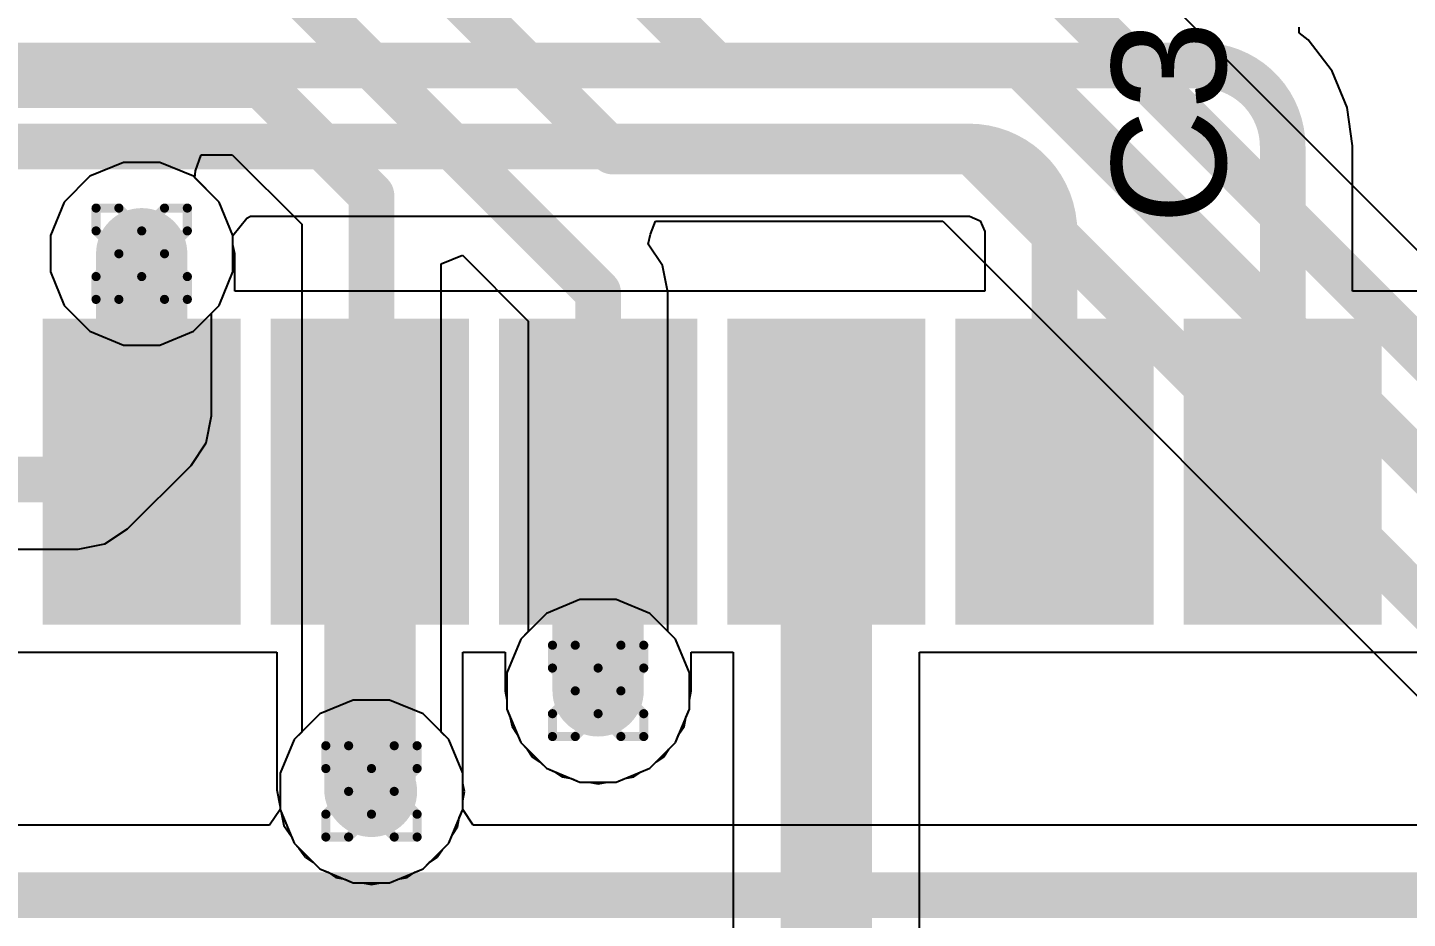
# Model space of a CAD drawing. Header units: inches. Extents: x -13 to 356, y -4 to 120.
# Drawn here: x 18.92 to 26.6, y 34.35 to 39.31 of the extents above; entities that cross this region are included whole.
import ezdxf

# ---------------------------------------------------------------- set-up
doc = ezdxf.new("R2010")
doc.units = ezdxf.units.IN
for name, color, linetype in [('Bottom Layer', 5, 'Continuous'), ('Drill Drawing', 1, 'Continuous'), ('GND', 16, 'Continuous'), ('POWER', 76, 'Continuous'), ('Top Layer', 1, 'Continuous'), ('Top Overlay', 2, 'Continuous'), ('Top Paste', 8, 'Continuous'), ('Top Solder', 216, 'Continuous'), ('Via Holes', 16, 'Continuous')]:
    doc.layers.add(name, color=color, linetype=linetype)
doc.styles.add('Arial', font='', dxfattribs={"height": 0.2})
doc.styles.get('Arial').set_extended_font_data('Arial')

# ---------------------------------------------------------------- blocks, each defined once
blk = doc.blocks.new('41_SMD_M______21')
at = {"layer": 'Top Layer'}
for points in [[(-9.5, 4.25), (-8, 4.25), (-8, 3.35), (-9.5, 3.35)], [(-9.5, 2.98), (-8, 2.98), (-8, 2.08), (-9.5, 2.08)], [(-9.5, 1.71), (-8, 1.71), (-8, 0.81), (-9.5, 0.81)], [(-9.5, 0.44), (-8, 0.44), (-8, -0.46), (-9.5, -0.46)], [(-9.5, -0.83), (-8, -0.83), (-8, -1.73), (-9.5, -1.73)], [(-9.5, -2.1), (-8, -2.1), (-8, -3), (-9.5, -3)]]:
    blk.add_hatch(color=1, dxfattribs=at).paths.add_polyline_path(points)
at = {"layer": 'Top Paste'}
for points in [[(-9.5, 4.25), (-8, 4.25), (-8, 3.35), (-9.5, 3.35)], [(-9.5, 2.98), (-8, 2.98), (-8, 2.08), (-9.5, 2.08)], [(-9.5, 1.71), (-8, 1.71), (-8, 0.81), (-9.5, 0.81)], [(-9.5, 0.44), (-8, 0.44), (-8, -0.46), (-9.5, -0.46)], [(-9.5, -0.83), (-8, -0.83), (-8, -1.73), (-9.5, -1.73)], [(-9.5, -2.1), (-8, -2.1), (-8, -3), (-9.5, -3)]]:
    blk.add_hatch(color=8, dxfattribs=at).paths.add_polyline_path(points)
at = {"layer": 'Top Solder'}
for points in [[(-9.6016, 4.3516), (-7.8984, 4.3516), (-7.8984, 3.2484), (-9.6016, 3.2484)], [(-9.6016, 3.0816), (-7.8984, 3.0816), (-7.8984, 1.9784), (-9.6016, 1.9784)], [(-9.6016, 1.8116), (-7.8984, 1.8116), (-7.8984, 0.7084), (-9.6016, 0.7084)], [(-9.6016, 0.5416), (-7.8984, 0.5416), (-7.8984, -0.5616), (-9.6016, -0.5616)], [(-9.6016, -0.7284), (-7.8984, -0.7284), (-7.8984, -1.8316), (-9.6016, -1.8316)], [(-9.6016, -1.9984), (-7.8984, -1.9984), (-7.8984, -3.1016), (-9.6016, -3.1016)]]:
    blk.add_hatch(color=216, dxfattribs=at).paths.add_polyline_path(points)

msp = doc.modelspace()

# ---------------------------------------------------------------- hatches: boundary and pattern name
at = {"layer": 'Bottom Layer'}
h = msp.add_hatch(color=5, dxfattribs=at)
edge = h.paths.add_edge_path()
edge.add_arc((19.558, 38.0492), 0.254, 0, 360)
h = msp.add_hatch(color=5, dxfattribs=at)
edge = h.paths.add_edge_path()
edge.add_arc((22.098, 35.6171), 0.254, 0, 360)
h = msp.add_hatch(color=5, dxfattribs=at)
edge = h.paths.add_edge_path()
edge.add_arc((20.8367, 35.0579), 0.254, 0, 360)
at = {"layer": 'GND'}
h = msp.add_hatch(color=16, dxfattribs=at)
edge = h.paths.add_edge_path()
edge.add_arc((19.558, 38.0492), 0.254, 0, 360)
h = msp.add_hatch(color=16, dxfattribs=at)
edge = h.paths.add_edge_path()
edge.add_arc((22.098, 35.6171), 0.254, 0, 360)
h = msp.add_hatch(color=16, dxfattribs=at)
edge = h.paths.add_edge_path()
edge.add_arc((20.8367, 35.0579), 0.254, 0, 360)
at = {"layer": 'POWER'}
h = msp.add_hatch(color=76, dxfattribs=at)
edge = h.paths.add_edge_path()
edge.add_arc((19.558, 38.0492), 0.254, 0, 360)
h = msp.add_hatch(color=76, dxfattribs=at)
edge = h.paths.add_edge_path()
edge.add_arc((22.098, 35.6171), 0.254, 0, 360)
h = msp.add_hatch(color=76, dxfattribs=at)
edge = h.paths.add_edge_path()
edge.add_arc((20.8367, 35.0579), 0.254, 0, 360)
at = {"layer": 'Top Layer'}
h = msp.add_hatch(color=1, dxfattribs=at)
edge = h.paths.add_edge_path()
edge.add_arc((19.558, 38.0492), 0.254, 0, 360)
h = msp.add_hatch(color=1, dxfattribs=at)
edge = h.paths.add_edge_path()
edge.add_arc((22.098, 35.6171), 0.254, 0, 360)
h = msp.add_hatch(color=1, dxfattribs=at)
edge = h.paths.add_edge_path()
edge.add_arc((20.8367, 35.0579), 0.254, 0, 360)
at = {"layer": 'Via Holes'}
h = msp.add_hatch(color=7, dxfattribs=at)
edge = h.paths.add_edge_path()
edge.add_arc((19.558, 38.0492), 0.127, 0, 360)
h = msp.add_hatch(color=7, dxfattribs=at)
edge = h.paths.add_edge_path()
edge.add_arc((22.098, 35.6171), 0.127, 0, 360)
h = msp.add_hatch(color=7, dxfattribs=at)
edge = h.paths.add_edge_path()
edge.add_arc((20.8367, 35.0579), 0.127, 0, 360)

# ---------------------------------------------------------------- linework, layer by layer
at = {"layer": 'Bottom Layer'}
for p, q in [((28.7197, 36.0056), (24.7326, 39.9927)), ((19.8568, 38.5097), (19.8897, 38.5991)), ((19.8897, 38.5991), (20.0623, 38.5991)), ((20.0623, 38.5991), (20.4483, 38.2132)), ((19.8535, 38.4721), (19.8568, 38.5097)), ((19.9887, 38.337), (19.8535, 38.4721)), ((20.066, 38.1502), (19.9887, 38.337)), ((20.4483, 38.2132), (20.4483, 35.3879)), ((22.3889, 38.1587), (22.4182, 38.2296)), ((22.4182, 38.2296), (24.0161, 38.2296)), ((24.0161, 38.2296), (26.67, 35.5758)), ((20.066, 37.9482), (20.066, 38.1502)), ((22.3771, 38.1026), (22.3889, 38.1587)), ((22.4569, 37.9832), (22.3771, 38.1026)), ((21.2252, 37.9921), (21.3425, 38.0407)), ((21.3425, 38.0407), (21.7095, 37.6736)), ((19.9887, 37.7614), (20.066, 37.9482)), ((21.2252, 35.3879), (21.2252, 37.9921)), ((22.4865, 37.8346), (22.4569, 37.9832)), ((22.4865, 35.9471), (22.4865, 37.8346)), ((19.9465, 37.7192), (19.9887, 37.7614)), ((19.9465, 37.1466), (19.9465, 37.7192)), ((21.7095, 37.6736), (21.7095, 35.9471)), ((19.9169, 36.998), (19.9465, 37.1466)), ((19.8327, 36.8719), (19.9169, 36.998)), ((19.4793, 36.5185), (19.8327, 36.8719)), ((19.3532, 36.4343), (19.4793, 36.5185)), ((14.264, 36.4047), (19.2046, 36.4047)), ((19.2046, 36.4047), (19.3532, 36.4343)), ((21.7095, 35.9471), (21.6673, 35.9049)), ((22.5287, 35.9049), (22.4865, 35.9471)), ((21.6673, 35.9049), (21.59, 35.7182)), ((22.606, 35.7182), (22.5287, 35.9049)), ((21.59, 35.7182), (21.59, 35.5161)), ((22.606, 35.5161), (22.606, 35.7182)), ((21.59, 35.5161), (21.6673, 35.3294)), ((22.5287, 35.3294), (22.606, 35.5161)), ((20.4061, 35.3457), (20.3287, 35.159)), ((20.4483, 35.3879), (20.4061, 35.3457)), ((21.2674, 35.3457), (21.2252, 35.3879)), ((21.3447, 35.159), (21.2674, 35.3457)), ((21.6673, 35.3294), (21.8102, 35.1865)), ((22.3858, 35.1865), (22.5287, 35.3294)), ((21.8102, 35.1865), (21.997, 35.1091)), ((22.199, 35.1091), (22.3858, 35.1865)), ((20.3287, 35.159), (20.3287, 34.9569)), ((21.3447, 34.9569), (21.3447, 35.159)), ((21.997, 35.1091), (22.199, 35.1091)), ((20.3287, 34.9569), (20.2701, 34.8692)), ((21.4033, 34.8692), (21.3447, 34.9569)), ((20.2701, 34.8692), (15.9723, 34.8692)), ((27.9501, 34.8692), (21.4033, 34.8692))]:
    msp.add_line(p, q, dxfattribs=at)
for points in [[(20.7511, 40.0438, 0.254, 0.254, 0), (22.1769, 38.6181, 0.254, 0.254, 0)], [(21.8132, 40.0365, 0.254, 0.254, 0), (22.7527, 39.097, 0.254, 0.254, 0)], [(24.2246, 39.9513, 0.254, 0.254, 0), (28.5588, 35.6171, 0.254, 0.254, 0)], [(20.4473, 39.4853, 0.254, 0.254, 0), (22.098, 37.8346, 0.254, 0.254, 0)], [(22.7527, 39.097, 0.254, 0.254, 0), (24.4513, 39.097, 0.254, 0.254, 0)], [(24.4513, 39.097, 0.254, 0.254, 0), (28.4326, 35.1158, 0.254, 0.254, 0)], [(12.5494, 38.9876, 0.254, 0.254, 0), (20.2233, 38.9876, 0.254, 0.254, 0)], [(20.2233, 38.9876, 0.254, 0.254, 0), (20.8367, 38.3741, 0.254, 0.254, 0)], [(22.1769, 38.6181, 0.254, 0.254, 0), (24.177, 38.6181, 0.254, 0.254, 0)], [(24.177, 38.6181, 0.254, 0.254, 0), (27.178, 35.6171, 0.254, 0.254, 0)], [(20.8367, 35.0579, 0.254, 0.254, 0), (20.8367, 38.3741, 0.254, 0.254, 0)], [(19.558, 37.1466, 0.254, 0.254, 0), (19.558, 38.0492, 0.254, 0.254, 0)], [(22.098, 35.6171, 0.254, 0.254, 0), (22.098, 37.8346, 0.254, 0.254, 0)], [(19.2046, 36.7932, 0.254, 0.254, 0), (19.558, 37.1466, 0.254, 0.254, 0)], [(14.1031, 36.7932, 0.254, 0.254, 0), (19.2046, 36.7932, 0.254, 0.254, 0)], [(15.9723, 34.4808, 0.254, 0.254, 0), (28.4403, 34.4808, 0.254, 0.254, 0)]]:
    msp.add_lwpolyline(points, format="xyseb", dxfattribs=at)
for points in [[(22.6892, 39.097, 0.127, 0.127, 1), (22.8162, 39.097, 0.127, 0.127, 1)], [(22.6892, 39.097, 0.127, 0.127, 1), (22.8162, 39.097, 0.127, 0.127, 1)], [(24.3878, 39.097, 0.127, 0.127, 1), (24.5148, 39.097, 0.127, 0.127, 1)], [(24.3878, 39.097, 0.127, 0.127, 1), (24.5148, 39.097, 0.127, 0.127, 1)], [(20.1598, 38.9876, 0.127, 0.127, 1), (20.2868, 38.9876, 0.127, 0.127, 1)], [(20.1598, 38.9876, 0.127, 0.127, 1), (20.2868, 38.9876, 0.127, 0.127, 1)], [(22.1134, 38.6181, 0.127, 0.127, 1), (22.2404, 38.6181, 0.127, 0.127, 1)], [(22.1134, 38.6181, 0.127, 0.127, 1), (22.2404, 38.6181, 0.127, 0.127, 1)], [(24.1135, 38.6181, 0.127, 0.127, 1), (24.2405, 38.6181, 0.127, 0.127, 1)], [(24.1135, 38.6181, 0.127, 0.127, 1), (24.2405, 38.6181, 0.127, 0.127, 1)], [(20.7732, 38.3741, 0.127, 0.127, 1), (20.9002, 38.3741, 0.127, 0.127, 1)], [(20.7732, 38.3741, 0.127, 0.127, 1), (20.9002, 38.3741, 0.127, 0.127, 1)], [(19.4945, 38.0492, 0.127, 0.127, 1), (19.6215, 38.0492, 0.127, 0.127, 1)], [(22.0345, 37.8346, 0.127, 0.127, 1), (22.1615, 37.8346, 0.127, 0.127, 1)], [(22.0345, 37.8346, 0.127, 0.127, 1), (22.1615, 37.8346, 0.127, 0.127, 1)], [(19.4945, 37.1466, 0.127, 0.127, 1), (19.6215, 37.1466, 0.127, 0.127, 1)], [(19.4945, 37.1466, 0.127, 0.127, 1), (19.6215, 37.1466, 0.127, 0.127, 1)], [(19.1411, 36.7932, 0.127, 0.127, 1), (19.2681, 36.7932, 0.127, 0.127, 1)], [(19.1411, 36.7932, 0.127, 0.127, 1), (19.2681, 36.7932, 0.127, 0.127, 1)], [(22.0345, 35.6171, 0.127, 0.127, 1), (22.1615, 35.6171, 0.127, 0.127, 1)], [(20.7732, 35.0579, 0.127, 0.127, 1), (20.9002, 35.0579, 0.127, 0.127, 1)]]:
    msp.add_lwpolyline(points, format="xyseb", close=True, dxfattribs=at)
at = {"layer": 'Drill Drawing'}
for points in [[(19.304, 38.1762, 0.0508, 0.0508, 0), (19.304, 38.3032, 0.0508, 0.0508, 0)], [(19.304, 38.3032, 0.0508, 0.0508, 0), (19.431, 38.3032, 0.0508, 0.0508, 0)], [(19.431, 38.3032, 0.0508, 0.0508, 0), (19.558, 38.1762, 0.0508, 0.0508, 0)], [(19.558, 38.1762, 0.0508, 0.0508, 0), (19.685, 38.3032, 0.0508, 0.0508, 0)], [(19.685, 38.3032, 0.0508, 0.0508, 0), (19.812, 38.3032, 0.0508, 0.0508, 0)], [(19.812, 38.1762, 0.0508, 0.0508, 0), (19.812, 38.3032, 0.0508, 0.0508, 0)], [(19.304, 38.1762, 0.0508, 0.0508, 0), (19.431, 38.0492, 0.0508, 0.0508, 0)], [(19.685, 38.0492, 0.0508, 0.0508, 0), (19.812, 38.1762, 0.0508, 0.0508, 0)], [(19.304, 37.9222, 0.0508, 0.0508, 0), (19.431, 38.0492, 0.0508, 0.0508, 0)], [(19.685, 38.0492, 0.0508, 0.0508, 0), (19.812, 37.9222, 0.0508, 0.0508, 0)], [(19.304, 37.7952, 0.0508, 0.0508, 0), (19.304, 37.9222, 0.0508, 0.0508, 0)], [(19.431, 37.7952, 0.0508, 0.0508, 0), (19.558, 37.9222, 0.0508, 0.0508, 0)], [(19.558, 37.9222, 0.0508, 0.0508, 0), (19.685, 37.7952, 0.0508, 0.0508, 0)], [(19.812, 37.7952, 0.0508, 0.0508, 0), (19.812, 37.9222, 0.0508, 0.0508, 0)], [(19.304, 37.7952, 0.0508, 0.0508, 0), (19.431, 37.7952, 0.0508, 0.0508, 0)], [(19.685, 37.7952, 0.0508, 0.0508, 0), (19.812, 37.7952, 0.0508, 0.0508, 0)], [(21.844, 35.7441, 0.0508, 0.0508, 0), (21.844, 35.8711, 0.0508, 0.0508, 0)], [(21.844, 35.8711, 0.0508, 0.0508, 0), (21.971, 35.8711, 0.0508, 0.0508, 0)], [(21.971, 35.8711, 0.0508, 0.0508, 0), (22.098, 35.7441, 0.0508, 0.0508, 0)], [(22.098, 35.7441, 0.0508, 0.0508, 0), (22.225, 35.8711, 0.0508, 0.0508, 0)], [(22.225, 35.8711, 0.0508, 0.0508, 0), (22.352, 35.8711, 0.0508, 0.0508, 0)], [(22.352, 35.7441, 0.0508, 0.0508, 0), (22.352, 35.8711, 0.0508, 0.0508, 0)], [(21.844, 35.7441, 0.0508, 0.0508, 0), (21.971, 35.6171, 0.0508, 0.0508, 0)], [(22.225, 35.6171, 0.0508, 0.0508, 0), (22.352, 35.7441, 0.0508, 0.0508, 0)], [(21.844, 35.4901, 0.0508, 0.0508, 0), (21.971, 35.6171, 0.0508, 0.0508, 0)], [(22.225, 35.6171, 0.0508, 0.0508, 0), (22.352, 35.4901, 0.0508, 0.0508, 0)], [(21.844, 35.3631, 0.0508, 0.0508, 0), (21.844, 35.4901, 0.0508, 0.0508, 0)], [(21.971, 35.3631, 0.0508, 0.0508, 0), (22.098, 35.4901, 0.0508, 0.0508, 0)], [(22.098, 35.4901, 0.0508, 0.0508, 0), (22.225, 35.3631, 0.0508, 0.0508, 0)], [(22.352, 35.3631, 0.0508, 0.0508, 0), (22.352, 35.4901, 0.0508, 0.0508, 0)], [(20.5827, 35.1849, 0.0508, 0.0508, 0), (20.5827, 35.3119, 0.0508, 0.0508, 0)], [(20.5827, 35.3119, 0.0508, 0.0508, 0), (20.7097, 35.3119, 0.0508, 0.0508, 0)], [(20.7097, 35.3119, 0.0508, 0.0508, 0), (20.8367, 35.1849, 0.0508, 0.0508, 0)], [(20.8367, 35.1849, 0.0508, 0.0508, 0), (20.9637, 35.3119, 0.0508, 0.0508, 0)], [(20.9637, 35.3119, 0.0508, 0.0508, 0), (21.0907, 35.3119, 0.0508, 0.0508, 0)], [(21.0907, 35.1849, 0.0508, 0.0508, 0), (21.0907, 35.3119, 0.0508, 0.0508, 0)], [(21.844, 35.3631, 0.0508, 0.0508, 0), (21.971, 35.3631, 0.0508, 0.0508, 0)], [(22.225, 35.3631, 0.0508, 0.0508, 0), (22.352, 35.3631, 0.0508, 0.0508, 0)], [(20.5827, 35.1849, 0.0508, 0.0508, 0), (20.7097, 35.0579, 0.0508, 0.0508, 0)], [(20.9637, 35.0579, 0.0508, 0.0508, 0), (21.0907, 35.1849, 0.0508, 0.0508, 0)], [(20.5827, 34.9309, 0.0508, 0.0508, 0), (20.7097, 35.0579, 0.0508, 0.0508, 0)], [(20.9637, 35.0579, 0.0508, 0.0508, 0), (21.0907, 34.9309, 0.0508, 0.0508, 0)], [(20.5827, 34.8039, 0.0508, 0.0508, 0), (20.5827, 34.9309, 0.0508, 0.0508, 0)], [(20.7097, 34.8039, 0.0508, 0.0508, 0), (20.8367, 34.9309, 0.0508, 0.0508, 0)], [(20.8367, 34.9309, 0.0508, 0.0508, 0), (20.9637, 34.8039, 0.0508, 0.0508, 0)], [(21.0907, 34.8039, 0.0508, 0.0508, 0), (21.0907, 34.9309, 0.0508, 0.0508, 0)], [(20.5827, 34.8039, 0.0508, 0.0508, 0), (20.7097, 34.8039, 0.0508, 0.0508, 0)], [(20.9637, 34.8039, 0.0508, 0.0508, 0), (21.0907, 34.8039, 0.0508, 0.0508, 0)]]:
    msp.add_lwpolyline(points, format="xyseb", dxfattribs=at)
for points in [[(19.2913, 38.3032, 0.0254, 0.0254, 1), (19.3167, 38.3032, 0.0254, 0.0254, 1)], [(19.2913, 38.3032, 0.0254, 0.0254, 1), (19.3167, 38.3032, 0.0254, 0.0254, 1)], [(19.4183, 38.3032, 0.0254, 0.0254, 1), (19.4437, 38.3032, 0.0254, 0.0254, 1)], [(19.4183, 38.3032, 0.0254, 0.0254, 1), (19.4437, 38.3032, 0.0254, 0.0254, 1)], [(19.6723, 38.3032, 0.0254, 0.0254, 1), (19.6977, 38.3032, 0.0254, 0.0254, 1)], [(19.6723, 38.3032, 0.0254, 0.0254, 1), (19.6977, 38.3032, 0.0254, 0.0254, 1)], [(19.7993, 38.3032, 0.0254, 0.0254, 1), (19.8247, 38.3032, 0.0254, 0.0254, 1)], [(19.7993, 38.3032, 0.0254, 0.0254, 1), (19.8247, 38.3032, 0.0254, 0.0254, 1)], [(19.2913, 38.1762, 0.0254, 0.0254, 1), (19.3167, 38.1762, 0.0254, 0.0254, 1)], [(19.2913, 38.1762, 0.0254, 0.0254, 1), (19.3167, 38.1762, 0.0254, 0.0254, 1)], [(19.5453, 38.1762, 0.0254, 0.0254, 1), (19.5707, 38.1762, 0.0254, 0.0254, 1)], [(19.5453, 38.1762, 0.0254, 0.0254, 1), (19.5707, 38.1762, 0.0254, 0.0254, 1)], [(19.7993, 38.1762, 0.0254, 0.0254, 1), (19.8247, 38.1762, 0.0254, 0.0254, 1)], [(19.7993, 38.1762, 0.0254, 0.0254, 1), (19.8247, 38.1762, 0.0254, 0.0254, 1)], [(19.4183, 38.0492, 0.0254, 0.0254, 1), (19.4437, 38.0492, 0.0254, 0.0254, 1)], [(19.4183, 38.0492, 0.0254, 0.0254, 1), (19.4437, 38.0492, 0.0254, 0.0254, 1)], [(19.6723, 38.0492, 0.0254, 0.0254, 1), (19.6977, 38.0492, 0.0254, 0.0254, 1)], [(19.6723, 38.0492, 0.0254, 0.0254, 1), (19.6977, 38.0492, 0.0254, 0.0254, 1)], [(19.2913, 37.9222, 0.0254, 0.0254, 1), (19.3167, 37.9222, 0.0254, 0.0254, 1)], [(19.2913, 37.9222, 0.0254, 0.0254, 1), (19.3167, 37.9222, 0.0254, 0.0254, 1)], [(19.5453, 37.9222, 0.0254, 0.0254, 1), (19.5707, 37.9222, 0.0254, 0.0254, 1)], [(19.5453, 37.9222, 0.0254, 0.0254, 1), (19.5707, 37.9222, 0.0254, 0.0254, 1)], [(19.7993, 37.9222, 0.0254, 0.0254, 1), (19.8247, 37.9222, 0.0254, 0.0254, 1)], [(19.7993, 37.9222, 0.0254, 0.0254, 1), (19.8247, 37.9222, 0.0254, 0.0254, 1)], [(19.2913, 37.7952, 0.0254, 0.0254, 1), (19.3167, 37.7952, 0.0254, 0.0254, 1)], [(19.2913, 37.7952, 0.0254, 0.0254, 1), (19.3167, 37.7952, 0.0254, 0.0254, 1)], [(19.4183, 37.7952, 0.0254, 0.0254, 1), (19.4437, 37.7952, 0.0254, 0.0254, 1)], [(19.4183, 37.7952, 0.0254, 0.0254, 1), (19.4437, 37.7952, 0.0254, 0.0254, 1)], [(19.6723, 37.7952, 0.0254, 0.0254, 1), (19.6977, 37.7952, 0.0254, 0.0254, 1)], [(19.6723, 37.7952, 0.0254, 0.0254, 1), (19.6977, 37.7952, 0.0254, 0.0254, 1)], [(19.7993, 37.7952, 0.0254, 0.0254, 1), (19.8247, 37.7952, 0.0254, 0.0254, 1)], [(19.7993, 37.7952, 0.0254, 0.0254, 1), (19.8247, 37.7952, 0.0254, 0.0254, 1)], [(21.8313, 35.8711, 0.0254, 0.0254, 1), (21.8567, 35.8711, 0.0254, 0.0254, 1)], [(21.8313, 35.8711, 0.0254, 0.0254, 1), (21.8567, 35.8711, 0.0254, 0.0254, 1)], [(21.9583, 35.8711, 0.0254, 0.0254, 1), (21.9837, 35.8711, 0.0254, 0.0254, 1)], [(21.9583, 35.8711, 0.0254, 0.0254, 1), (21.9837, 35.8711, 0.0254, 0.0254, 1)], [(22.2123, 35.8711, 0.0254, 0.0254, 1), (22.2377, 35.8711, 0.0254, 0.0254, 1)], [(22.2123, 35.8711, 0.0254, 0.0254, 1), (22.2377, 35.8711, 0.0254, 0.0254, 1)], [(22.3393, 35.8711, 0.0254, 0.0254, 1), (22.3647, 35.8711, 0.0254, 0.0254, 1)], [(22.3393, 35.8711, 0.0254, 0.0254, 1), (22.3647, 35.8711, 0.0254, 0.0254, 1)], [(21.8313, 35.7441, 0.0254, 0.0254, 1), (21.8567, 35.7441, 0.0254, 0.0254, 1)], [(21.8313, 35.7441, 0.0254, 0.0254, 1), (21.8567, 35.7441, 0.0254, 0.0254, 1)], [(22.0853, 35.7441, 0.0254, 0.0254, 1), (22.1107, 35.7441, 0.0254, 0.0254, 1)], [(22.0853, 35.7441, 0.0254, 0.0254, 1), (22.1107, 35.7441, 0.0254, 0.0254, 1)], [(22.3393, 35.7441, 0.0254, 0.0254, 1), (22.3647, 35.7441, 0.0254, 0.0254, 1)], [(22.3393, 35.7441, 0.0254, 0.0254, 1), (22.3647, 35.7441, 0.0254, 0.0254, 1)], [(21.9583, 35.6171, 0.0254, 0.0254, 1), (21.9837, 35.6171, 0.0254, 0.0254, 1)], [(21.9583, 35.6171, 0.0254, 0.0254, 1), (21.9837, 35.6171, 0.0254, 0.0254, 1)], [(22.2123, 35.6171, 0.0254, 0.0254, 1), (22.2377, 35.6171, 0.0254, 0.0254, 1)], [(22.2123, 35.6171, 0.0254, 0.0254, 1), (22.2377, 35.6171, 0.0254, 0.0254, 1)], [(21.8313, 35.4901, 0.0254, 0.0254, 1), (21.8567, 35.4901, 0.0254, 0.0254, 1)], [(21.8313, 35.4901, 0.0254, 0.0254, 1), (21.8567, 35.4901, 0.0254, 0.0254, 1)], [(22.0853, 35.4901, 0.0254, 0.0254, 1), (22.1107, 35.4901, 0.0254, 0.0254, 1)], [(22.0853, 35.4901, 0.0254, 0.0254, 1), (22.1107, 35.4901, 0.0254, 0.0254, 1)], [(22.3393, 35.4901, 0.0254, 0.0254, 1), (22.3647, 35.4901, 0.0254, 0.0254, 1)], [(22.3393, 35.4901, 0.0254, 0.0254, 1), (22.3647, 35.4901, 0.0254, 0.0254, 1)], [(20.57, 35.3119, 0.0254, 0.0254, 1), (20.5954, 35.3119, 0.0254, 0.0254, 1)], [(20.57, 35.3119, 0.0254, 0.0254, 1), (20.5954, 35.3119, 0.0254, 0.0254, 1)], [(20.697, 35.3119, 0.0254, 0.0254, 1), (20.7224, 35.3119, 0.0254, 0.0254, 1)], [(20.697, 35.3119, 0.0254, 0.0254, 1), (20.7224, 35.3119, 0.0254, 0.0254, 1)], [(20.951, 35.3119, 0.0254, 0.0254, 1), (20.9764, 35.3119, 0.0254, 0.0254, 1)], [(20.951, 35.3119, 0.0254, 0.0254, 1), (20.9764, 35.3119, 0.0254, 0.0254, 1)], [(21.078, 35.3119, 0.0254, 0.0254, 1), (21.1034, 35.3119, 0.0254, 0.0254, 1)], [(21.078, 35.3119, 0.0254, 0.0254, 1), (21.1034, 35.3119, 0.0254, 0.0254, 1)], [(21.8313, 35.3631, 0.0254, 0.0254, 1), (21.8567, 35.3631, 0.0254, 0.0254, 1)], [(21.8313, 35.3631, 0.0254, 0.0254, 1), (21.8567, 35.3631, 0.0254, 0.0254, 1)], [(21.9583, 35.3631, 0.0254, 0.0254, 1), (21.9837, 35.3631, 0.0254, 0.0254, 1)], [(21.9583, 35.3631, 0.0254, 0.0254, 1), (21.9837, 35.3631, 0.0254, 0.0254, 1)], [(22.2123, 35.3631, 0.0254, 0.0254, 1), (22.2377, 35.3631, 0.0254, 0.0254, 1)], [(22.2123, 35.3631, 0.0254, 0.0254, 1), (22.2377, 35.3631, 0.0254, 0.0254, 1)], [(22.3393, 35.3631, 0.0254, 0.0254, 1), (22.3647, 35.3631, 0.0254, 0.0254, 1)], [(22.3393, 35.3631, 0.0254, 0.0254, 1), (22.3647, 35.3631, 0.0254, 0.0254, 1)], [(20.57, 35.1849, 0.0254, 0.0254, 1), (20.5954, 35.1849, 0.0254, 0.0254, 1)], [(20.57, 35.1849, 0.0254, 0.0254, 1), (20.5954, 35.1849, 0.0254, 0.0254, 1)], [(20.824, 35.1849, 0.0254, 0.0254, 1), (20.8494, 35.1849, 0.0254, 0.0254, 1)], [(20.824, 35.1849, 0.0254, 0.0254, 1), (20.8494, 35.1849, 0.0254, 0.0254, 1)], [(21.078, 35.1849, 0.0254, 0.0254, 1), (21.1034, 35.1849, 0.0254, 0.0254, 1)], [(21.078, 35.1849, 0.0254, 0.0254, 1), (21.1034, 35.1849, 0.0254, 0.0254, 1)], [(20.697, 35.0579, 0.0254, 0.0254, 1), (20.7224, 35.0579, 0.0254, 0.0254, 1)], [(20.697, 35.0579, 0.0254, 0.0254, 1), (20.7224, 35.0579, 0.0254, 0.0254, 1)], [(20.951, 35.0579, 0.0254, 0.0254, 1), (20.9764, 35.0579, 0.0254, 0.0254, 1)], [(20.951, 35.0579, 0.0254, 0.0254, 1), (20.9764, 35.0579, 0.0254, 0.0254, 1)], [(20.57, 34.9309, 0.0254, 0.0254, 1), (20.5954, 34.9309, 0.0254, 0.0254, 1)], [(20.57, 34.9309, 0.0254, 0.0254, 1), (20.5954, 34.9309, 0.0254, 0.0254, 1)], [(20.824, 34.9309, 0.0254, 0.0254, 1), (20.8494, 34.9309, 0.0254, 0.0254, 1)], [(20.824, 34.9309, 0.0254, 0.0254, 1), (20.8494, 34.9309, 0.0254, 0.0254, 1)], [(21.078, 34.9309, 0.0254, 0.0254, 1), (21.1034, 34.9309, 0.0254, 0.0254, 1)], [(21.078, 34.9309, 0.0254, 0.0254, 1), (21.1034, 34.9309, 0.0254, 0.0254, 1)], [(20.57, 34.8039, 0.0254, 0.0254, 1), (20.5954, 34.8039, 0.0254, 0.0254, 1)], [(20.57, 34.8039, 0.0254, 0.0254, 1), (20.5954, 34.8039, 0.0254, 0.0254, 1)], [(20.697, 34.8039, 0.0254, 0.0254, 1), (20.7224, 34.8039, 0.0254, 0.0254, 1)], [(20.697, 34.8039, 0.0254, 0.0254, 1), (20.7224, 34.8039, 0.0254, 0.0254, 1)], [(20.951, 34.8039, 0.0254, 0.0254, 1), (20.9764, 34.8039, 0.0254, 0.0254, 1)], [(20.951, 34.8039, 0.0254, 0.0254, 1), (20.9764, 34.8039, 0.0254, 0.0254, 1)], [(21.078, 34.8039, 0.0254, 0.0254, 1), (21.1034, 34.8039, 0.0254, 0.0254, 1)], [(21.078, 34.8039, 0.0254, 0.0254, 1), (21.1034, 34.8039, 0.0254, 0.0254, 1)]]:
    msp.add_lwpolyline(points, format="xyseb", close=True, dxfattribs=at)
at = {"layer": 'GND'}
for p, q in [((19.457, 38.5572), (19.2702, 38.4799)), ((19.659, 38.5572), (19.457, 38.5572)), ((19.8458, 38.4799), (19.659, 38.5572)), ((19.2702, 38.4799), (19.1273, 38.337)), ((19.9887, 38.337), (19.8458, 38.4799)), ((19.1273, 38.337), (19.05, 38.1502)), ((20.066, 38.1502), (19.9887, 38.337)), ((19.05, 38.1502), (19.05, 37.9482)), ((20.066, 37.9482), (20.066, 38.1502)), ((19.05, 37.9482), (19.1273, 37.7614)), ((19.9887, 37.7614), (20.066, 37.9482)), ((19.1273, 37.7614), (19.2702, 37.6185)), ((19.8458, 37.6185), (19.9887, 37.7614)), ((19.2702, 37.6185), (19.457, 37.5412)), ((19.659, 37.5412), (19.8458, 37.6185)), ((19.457, 37.5412), (19.659, 37.5412)), ((21.997, 36.1251), (21.8102, 36.0478)), ((22.199, 36.1251), (21.997, 36.1251)), ((22.3858, 36.0478), (22.199, 36.1251)), ((21.8102, 36.0478), (21.6673, 35.9049)), ((22.5287, 35.9049), (22.3858, 36.0478)), ((21.6673, 35.9049), (21.59, 35.7182)), ((22.606, 35.7182), (22.5287, 35.9049)), ((21.59, 35.7182), (21.59, 35.5161)), ((22.606, 35.5161), (22.606, 35.7182)), ((20.7357, 35.5659), (20.549, 35.4886)), ((20.9378, 35.5659), (20.7357, 35.5659)), ((21.1245, 35.4886), (20.9378, 35.5659)), ((20.549, 35.4886), (20.4061, 35.3457)), ((21.2674, 35.3457), (21.1245, 35.4886)), ((21.59, 35.5161), (21.6673, 35.3294)), ((22.5287, 35.3294), (22.606, 35.5161)), ((20.4061, 35.3457), (20.3287, 35.159)), ((21.3447, 35.159), (21.2674, 35.3457)), ((21.6673, 35.3294), (21.8102, 35.1865)), ((22.3858, 35.1865), (22.5287, 35.3294)), ((21.8102, 35.1865), (21.997, 35.1091)), ((22.199, 35.1091), (22.3858, 35.1865)), ((20.3287, 35.159), (20.3287, 34.9569)), ((21.3447, 34.9569), (21.3447, 35.159)), ((21.997, 35.1091), (22.199, 35.1091)), ((20.3287, 34.9569), (20.4061, 34.7702)), ((21.2674, 34.7702), (21.3447, 34.9569)), ((20.4061, 34.7702), (20.549, 34.6273)), ((21.1245, 34.6273), (21.2674, 34.7702)), ((20.549, 34.6273), (20.7357, 34.5499)), ((20.9378, 34.5499), (21.1245, 34.6273)), ((20.7357, 34.5499), (20.9378, 34.5499))]:
    msp.add_line(p, q, dxfattribs=at)
at = {"layer": 'POWER'}
for p, q in [((19.457, 38.5572), (19.2702, 38.4799)), ((19.659, 38.5572), (19.457, 38.5572)), ((19.8458, 38.4799), (19.659, 38.5572)), ((19.2702, 38.4799), (19.1273, 38.337)), ((19.9887, 38.337), (19.8458, 38.4799)), ((19.1273, 38.337), (19.05, 38.1502)), ((20.066, 38.1502), (19.9887, 38.337)), ((19.05, 38.1502), (19.05, 37.9482)), ((20.066, 37.9482), (20.066, 38.1502)), ((19.05, 37.9482), (19.1273, 37.7614)), ((19.9887, 37.7614), (20.066, 37.9482)), ((19.1273, 37.7614), (19.2702, 37.6185)), ((19.8458, 37.6185), (19.9887, 37.7614)), ((19.2702, 37.6185), (19.457, 37.5412)), ((19.659, 37.5412), (19.8458, 37.6185)), ((19.457, 37.5412), (19.659, 37.5412)), ((21.997, 36.1251), (21.8102, 36.0478)), ((22.199, 36.1251), (21.997, 36.1251)), ((22.3858, 36.0478), (22.199, 36.1251)), ((21.8102, 36.0478), (21.6673, 35.9049)), ((22.5287, 35.9049), (22.3858, 36.0478)), ((21.6673, 35.9049), (21.59, 35.7182)), ((22.606, 35.7182), (22.5287, 35.9049)), ((21.59, 35.7182), (21.59, 35.5161)), ((22.606, 35.5161), (22.606, 35.7182)), ((20.7357, 35.5659), (20.549, 35.4886)), ((20.9378, 35.5659), (20.7357, 35.5659)), ((21.1245, 35.4886), (20.9378, 35.5659)), ((20.549, 35.4886), (20.4061, 35.3457)), ((21.2674, 35.3457), (21.1245, 35.4886)), ((21.59, 35.5161), (21.6673, 35.3294)), ((22.5287, 35.3294), (22.606, 35.5161)), ((20.4061, 35.3457), (20.3287, 35.159)), ((21.3447, 35.159), (21.2674, 35.3457)), ((21.6673, 35.3294), (21.8102, 35.1865)), ((22.3858, 35.1865), (22.5287, 35.3294)), ((21.8102, 35.1865), (21.997, 35.1091)), ((22.199, 35.1091), (22.3858, 35.1865)), ((20.3287, 35.159), (20.3287, 34.9569)), ((21.3447, 34.9569), (21.3447, 35.159)), ((21.997, 35.1091), (22.199, 35.1091)), ((20.3287, 34.9569), (20.4061, 34.7702)), ((21.2674, 34.7702), (21.3447, 34.9569)), ((20.4061, 34.7702), (20.549, 34.6273)), ((21.1245, 34.6273), (21.2674, 34.7702)), ((20.549, 34.6273), (20.7357, 34.5499)), ((20.9378, 34.5499), (21.1245, 34.6273)), ((20.7357, 34.5499), (20.9378, 34.5499))]:
    msp.add_line(p, q, dxfattribs=at)
at = {"layer": 'Top Layer'}
for p, q in [((25.9989, 39.2789), (25.9995, 39.3092)), ((26.0504, 39.2394), (25.9989, 39.2789)), ((26.1838, 39.0656), (26.0504, 39.2394)), ((26.2676, 38.8632), (26.1838, 39.0656)), ((26.2956, 38.6502), (26.2676, 38.8632)), ((26.2965, 38.646), (26.2956, 38.6502)), ((26.2965, 37.841), (26.2965, 38.646)), ((20.066, 38.1502), (20.144, 38.2473)), ((20.144, 38.2473), (20.164, 38.2575)), ((20.164, 38.2575), (24.1616, 38.2575)), ((24.1616, 38.2575), (24.1641, 38.258)), ((24.1641, 38.258), (24.2249, 38.2329)), ((24.2249, 38.2329), (24.25, 38.1721)), ((24.25, 38.1721), (24.2495, 38.1696)), ((24.2495, 38.1696), (24.2495, 37.841)), ((20.066, 38.0992), (20.066, 38.1502)), ((20.076, 38.0492), (20.066, 38.0992)), ((20.076, 37.841), (20.076, 38.0492)), ((24.2495, 37.841), (20.076, 37.841)), ((30.422, 37.841), (26.2965, 37.841)), ((17.536, 35.833), (20.31, 35.833)), ((20.31, 35.833), (20.31, 35.0667)), ((21.346, 35.1018), (21.346, 35.833)), ((21.346, 35.833), (21.58, 35.833)), ((21.58, 35.833), (21.58, 35.6171)), ((22.616, 35.6171), (22.616, 35.833)), ((22.616, 35.833), (22.85, 35.833)), ((22.85, 35.833), (22.85, 33.6595)), ((23.886, 33.6595), (23.886, 35.833)), ((23.886, 35.833), (26.66, 35.833)), ((21.58, 35.6171), (21.59, 35.5671)), ((21.59, 35.5671), (21.59, 35.5161)), ((22.606, 35.5671), (22.616, 35.6171)), ((22.606, 35.5161), (22.606, 35.5671)), ((21.59, 35.5161), (21.6095, 35.469)), ((22.5865, 35.469), (22.606, 35.5161)), ((21.6095, 35.469), (21.6195, 35.4189)), ((21.6195, 35.4189), (21.6478, 35.3765)), ((22.5482, 35.3765), (22.5765, 35.4189)), ((22.5765, 35.4189), (22.5865, 35.469)), ((21.6478, 35.3765), (21.6673, 35.3294)), ((21.6673, 35.3294), (21.7034, 35.2933)), ((22.4926, 35.2933), (22.5287, 35.3294)), ((22.5287, 35.3294), (22.5482, 35.3765)), ((21.7034, 35.2933), (21.7318, 35.2509)), ((21.7318, 35.2509), (21.7742, 35.2225)), ((22.4218, 35.2225), (22.4642, 35.2509)), ((22.4642, 35.2509), (22.4926, 35.2933)), ((21.7742, 35.2225), (21.8102, 35.1865)), ((21.8102, 35.1865), (21.8574, 35.1669)), ((22.3386, 35.1669), (22.3858, 35.1865)), ((22.3858, 35.1865), (22.4218, 35.2225)), ((21.3547, 35.0579), (21.346, 35.1018)), ((21.8574, 35.1669), (21.8998, 35.1386)), ((21.8998, 35.1386), (21.9498, 35.1287)), ((21.9498, 35.1287), (21.997, 35.1091)), ((21.997, 35.1091), (22.048, 35.1091)), ((22.048, 35.1091), (22.098, 35.0992)), ((22.098, 35.0992), (22.148, 35.1091)), ((22.148, 35.1091), (22.199, 35.1091)), ((22.199, 35.1091), (22.2462, 35.1287)), ((22.2462, 35.1287), (22.2962, 35.1386)), ((22.2962, 35.1386), (22.3386, 35.1669)), ((20.31, 35.0667), (20.3287, 34.9728)), ((21.3447, 35.0079), (21.3547, 35.0579)), ((20.3287, 34.9728), (20.3287, 34.9569)), ((20.3287, 34.9569), (20.3348, 34.9422)), ((20.3348, 34.9422), (20.3495, 34.8685)), ((21.3252, 34.9098), (21.3447, 34.9569)), ((21.3447, 34.9569), (21.3447, 35.0079)), ((20.3495, 34.8685), (20.3913, 34.8059)), ((21.3152, 34.8597), (21.3252, 34.9098)), ((20.3913, 34.8059), (20.4061, 34.7702)), ((21.2674, 34.7702), (21.2869, 34.8173)), ((21.2869, 34.8173), (21.3152, 34.8597)), ((20.4061, 34.7702), (20.4334, 34.7428)), ((20.4334, 34.7428), (20.4618, 34.7004)), ((21.203, 34.6917), (21.2313, 34.7341)), ((21.2313, 34.7341), (21.2674, 34.7702)), ((20.4618, 34.7004), (20.4705, 34.6917)), ((20.4705, 34.6917), (20.5129, 34.6634)), ((20.5129, 34.6634), (20.549, 34.6273)), ((21.1245, 34.6273), (21.1606, 34.6634)), ((21.1606, 34.6634), (21.203, 34.6917)), ((20.549, 34.6273), (20.5961, 34.6078)), ((20.5961, 34.6078), (20.6385, 34.5794)), ((20.6385, 34.5794), (20.6885, 34.5695)), ((20.6885, 34.5695), (20.7357, 34.5499)), ((20.9378, 34.5499), (20.9849, 34.5695)), ((20.9849, 34.5695), (21.0349, 34.5794)), ((21.0349, 34.5794), (21.0773, 34.6078)), ((21.0773, 34.6078), (21.1245, 34.6273)), ((20.7357, 34.5499), (20.7867, 34.5499)), ((20.7867, 34.5499), (20.8367, 34.54)), ((20.8367, 34.54), (20.8868, 34.5499)), ((20.8868, 34.5499), (20.9378, 34.5499))]:
    msp.add_line(p, q, dxfattribs=at)
for points in [[(6.2137, 39.097, 0.254, 0.254, 0), (25.457, 39.097, 0.254, 0.254, 0)], [(25.457, 39.097, 0.254, 0.254, -0.414214), (25.908, 38.646, 0.254, 0.254, 0)], [(6.8875, 38.646, 0.254, 0.254, 0), (24.1616, 38.646, 0.254, 0.254, 0)], [(24.1616, 38.646, 0.254, 0.254, -0.414214), (24.638, 38.1696, 0.254, 0.254, 0)], [(25.908, 36.837, 0.254, 0.254, 0), (25.908, 38.646, 0.254, 0.254, 0)], [(19.558, 36.837, 0.508, 0.508, 0), (19.558, 38.0492, 0.508, 0.508, 0)], [(24.638, 36.837, 0.254, 0.254, 0), (24.638, 38.1696, 0.254, 0.254, 0)], [(20.828, 35.0667, 0.508, 0.508, 0), (20.828, 36.837, 0.508, 0.508, 0)], [(22.098, 35.6171, 0.508, 0.508, 0), (22.098, 36.837, 0.508, 0.508, 0)], [(23.368, 33.6595, 0.508, 0.508, 0), (23.368, 36.837, 0.508, 0.508, 0)], [(20.828, 35.0667, 0.508, 0.508, 0), (20.8367, 35.0579, 0.508, 0.508, 0)]]:
    msp.add_lwpolyline(points, format="xyseb", dxfattribs=at)
for points in [[(25.3935, 39.097, 0.127, 0.127, 1), (25.5205, 39.097, 0.127, 0.127, 1)], [(25.3935, 39.097, 0.127, 0.127, 1), (25.5205, 39.097, 0.127, 0.127, 1)], [(24.0981, 38.646, 0.127, 0.127, 1), (24.2251, 38.646, 0.127, 0.127, 1)], [(24.0981, 38.646, 0.127, 0.127, 1), (24.2251, 38.646, 0.127, 0.127, 1)], [(25.8445, 38.646, 0.127, 0.127, 1), (25.9715, 38.646, 0.127, 0.127, 1)], [(25.8445, 38.646, 0.127, 0.127, 1), (25.9715, 38.646, 0.127, 0.127, 1)], [(19.431, 38.0492, 0.254, 0.254, 1), (19.685, 38.0492, 0.254, 0.254, 1)], [(24.5745, 38.1696, 0.127, 0.127, 1), (24.7015, 38.1696, 0.127, 0.127, 1)], [(24.5745, 38.1696, 0.127, 0.127, 1), (24.7015, 38.1696, 0.127, 0.127, 1)], [(19.431, 36.837, 0.254, 0.254, 1), (19.685, 36.837, 0.254, 0.254, 1)], [(20.701, 36.837, 0.254, 0.254, 1), (20.955, 36.837, 0.254, 0.254, 1)], [(21.971, 36.837, 0.254, 0.254, 1), (22.225, 36.837, 0.254, 0.254, 1)], [(23.241, 36.837, 0.254, 0.254, 1), (23.495, 36.837, 0.254, 0.254, 1)], [(24.5745, 36.837, 0.127, 0.127, 1), (24.7015, 36.837, 0.127, 0.127, 1)], [(25.8445, 36.837, 0.127, 0.127, 1), (25.9715, 36.837, 0.127, 0.127, 1)], [(21.971, 35.6171, 0.254, 0.254, 1), (22.225, 35.6171, 0.254, 0.254, 1)], [(20.701, 35.0667, 0.254, 0.254, 1), (20.955, 35.0667, 0.254, 0.254, 1)], [(20.701, 35.0667, 0.254, 0.254, 1), (20.955, 35.0667, 0.254, 0.254, 1)], [(20.7097, 35.0579, 0.254, 0.254, 1), (20.9637, 35.0579, 0.254, 0.254, 1)]]:
    msp.add_lwpolyline(points, format="xyseb", close=True, dxfattribs=at)

# ---------------------------------------------------------------- block references
at = {"rotation": 270}
msp.add_blockref('41_SMD_M______21', (22.108, 28.087), dxfattribs=at)

# ---------------------------------------------------------------- texts
at = {"layer": 'Top Overlay', "style": 'Arial'}
msp.add_text('C3', height=0.635, rotation=90, dxfattribs=at).set_placement((25.5919, 38.2107))

doc.saveas('drawing.dxf')
